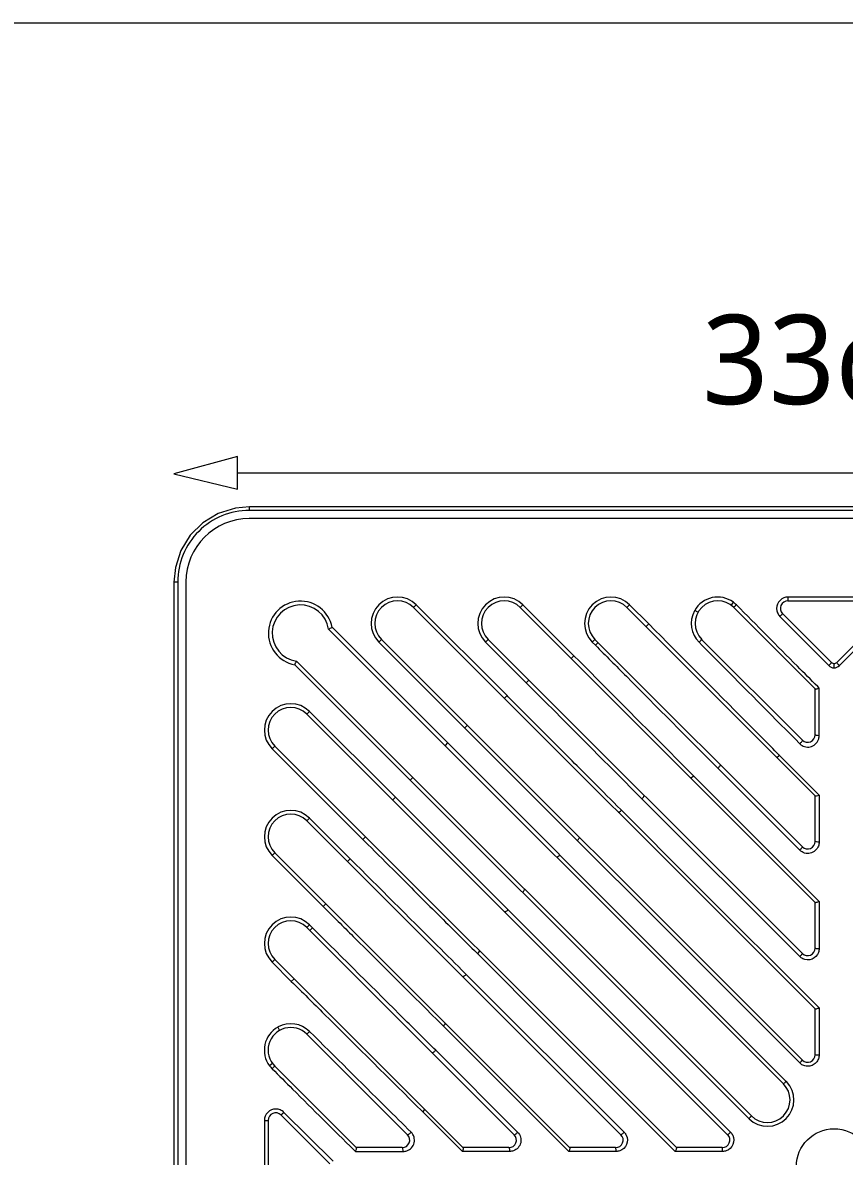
# Model space of a CAD drawing. Header units: millimetres. Extents: x 4267 to 8467, y 166 to 3136.
# Drawn here: x 7591.7 to 7775.6, y 2143 to 2396.8 of the extents above; entities that cross this region are included whole.
import ezdxf

# ---------------------------------------------------------------- set-up
doc = ezdxf.new("R2010")
doc.units = ezdxf.units.MM
doc.styles.add('微軟正黑體', font='Microsoft JhengHei.ttf')

msp = doc.modelspace()

# ---------------------------------------------------------------- linework, layer by layer
at = {"lineweight": 5}
for p, q in [((6058.11, 2396.82, 163.19), (8279.75, 2396.82, 163.19)), ((7639.81, 2296.01, -163.19), (7906.5, 2296.01, -163.19))]:
    msp.add_line(p, q, dxfattribs=at)
at = {"linetype": 'Continuous', "lineweight": 5}
for p, q in [((7639.34, 2288.13, -163.19), (7635.52, 2286.93, -163.19)), ((7642.48, 2288.43, -163.19), (7639.34, 2288.13, -163.19)), ((7642.48, 2287.58, -163.19), (7642.48, 2288.43, -163.19)), ((7904.25, 2288.43, -163.19), (7642.48, 2288.43, -163.19)), ((7904.25, 2287.58, -163.19), (7642.48, 2287.58, -163.19)), ((7632.09, 2284.85, -163.19), (7629.24, 2282.02, -163.19)), ((7635.52, 2286.93, -163.19), (7632.09, 2284.85, -163.19)), ((7904.28, 2285.77, -163.19), (7642.44, 2285.77, -163.19)), ((7629.24, 2282.02, -163.19), (7627.14, 2278.59, -163.19)), ((7627.14, 2278.59, -163.19), (7625.92, 2274.78, -163.19)), ((7625.92, 2274.78, -163.19), (7625.61, 2271.56, -163.19)), ((7625.61, 2271.56, -163.19), (7625.61, 2009.79, -163.19)), ((7626.45, 2271.56, -163.19), (7625.61, 2271.56, -163.19)), ((7626.45, 2271.56, -163.19), (7626.45, 2009.79, -163.19)), ((7628.27, 2271.6, -163.19), (7628.27, 2009.75, -163.19)), ((7750.8, 2267.05, -163.19), (7750.3, 2266.37, -163.19)), ((7763.03, 2268.2, -163.19), (7763.03, 2267.36, -163.19)), ((7783.69, 2268.2, -163.19), (7763.03, 2268.2, -163.19)), ((7763.03, 2267.36, -163.19), (7783.7, 2267.36, -163.19)), ((7679.81, 2266.47, -163.19), (7679.22, 2265.88, -163.19)), ((7769.14, 2175.95, -163.19), (7679.22, 2265.88, -163.19)), ((7700.16, 2246.13, -163.19), (7679.81, 2266.47, -163.19)), ((7703.7, 2266.47, -163.19), (7703.1, 2265.88, -163.19)), ((7769.14, 2199.83, -163.19), (7703.1, 2265.88, -163.19)), ((7715.1, 2255.07, -163.19), (7703.7, 2266.47, -163.19)), ((7727.59, 2266.47, -163.19), (7726.99, 2265.88, -163.19)), ((7769.15, 2223.71, -163.19), (7726.99, 2265.88, -163.19)), ((7731.89, 2262.17, -163.19), (7727.59, 2266.47, -163.19)), ((7742.88, 2264.78, -163.19), (7742.15, 2265.2, -163.19)), ((7769.14, 2247.61, -163.19), (7750.88, 2265.88, -163.19)), ((7731.89, 2262.17, -163.19), (7731.3, 2261.57, -163.19)), ((7761.24, 2263.85, -163.19), (7772.17, 2252.84, -163.19)), ((7772.76, 2253.55, -163.19), (7761.83, 2264.48, -163.19)), ((7784.89, 2264.48, -163.19), (7773.96, 2253.55, -163.19)), ((7774.55, 2252.84, -163.19), (7785.48, 2263.85, -163.19)), ((7762.01, 2159.19, -163.19), (7660.19, 2261.01, -163.19)), ((7762.63, 2159.75, -163.19), (7660.98, 2261.42, -163.19)), ((7672.05, 2258.71, -163.19), (7671.45, 2258.11, -163.19)), ((7671.45, 2258.11, -163.19), (7692.08, 2237.48, -163.19)), ((7672.05, 2258.71, -163.19), (7766.26, 2164.5, -163.19)), ((7695.94, 2258.71, -163.19), (7695.34, 2258.11, -163.19)), ((7695.34, 2258.11, -163.19), (7704.46, 2248.99, -163.19)), ((7695.94, 2258.71, -163.19), (7766.26, 2188.39, -163.19)), ((7719.23, 2258.11, -163.19), (7719.82, 2258.71, -163.19)), ((7719.23, 2258.11, -163.19), (7719.94, 2257.4, -163.19)), ((7719.82, 2258.71, -163.19), (7766.26, 2212.28, -163.19)), ((7720.53, 2258, -163.19), (7719.94, 2257.4, -163.19)), ((7766.26, 2236.17, -163.19), (7743.71, 2258.71, -163.19)), ((7715.1, 2255.07, -163.19), (7714.51, 2254.47, -163.19)), ((7754.28, 2151.41, -163.19), (7652.62, 2253.05, -163.19)), ((7653.03, 2253.84, -163.19), (7754.85, 2152.02, -163.19)), ((7773.36, 2252.34, -163.19), (7773.36, 2253.3, -163.19)), ((7705.06, 2249.59, -163.19), (7704.46, 2248.99, -163.19)), ((7769.14, 2237.36, -163.19), (7769.14, 2247.62, -163.19)), ((7769.99, 2247.83, -163.19), (7769.68, 2248.14, -163.19)), ((7769.99, 2237.15, -163.19), (7769.99, 2247.83, -163.19)), ((7700.16, 2246.13, -163.19), (7699.56, 2245.53, -163.19)), ((7700.44, 2245.84, -163.19), (7700.16, 2246.13, -163.19)), ((7655.33, 2241.99, -163.19), (7655.92, 2242.58, -163.19)), ((7655.33, 2241.99, -163.19), (7749.53, 2147.78, -163.19)), ((7675.16, 2223.35, -163.19), (7655.92, 2242.58, -163.19)), ((7691.28, 2239.48, -163.19), (7690.68, 2238.88, -163.19)), ((7692.08, 2237.48, -163.19), (7715.71, 2213.82, -163.19)), ((7648.16, 2234.82, -163.19), (7647.56, 2234.22, -163.19)), ((7647.56, 2234.22, -163.19), (7667.91, 2213.88, -163.19)), ((7648.16, 2234.82, -163.19), (7738.09, 2144.9, -163.19)), ((7686.86, 2235.53, -163.19), (7686.27, 2234.94, -163.19)), ((7769.99, 2223.87, -163.19), (7760.97, 2232.89, -163.19)), ((7761.1, 2232.76, -163.19), (7760.97, 2232.89, -163.19)), ((7765.68, 2211.51, -163.19), (7747.33, 2229.85, -163.19)), ((7679.1, 2227.77, -163.19), (7678.5, 2227.17, -163.19)), ((7769.99, 2200.05, -163.19), (7741.79, 2228.25, -163.19)), ((7769.99, 2223.87, -163.19), (7769.99, 2213.3, -163.19)), ((7675.16, 2223.35, -163.19), (7674.56, 2222.76, -163.19)), ((7700.38, 2198.16, -163.19), (7675.16, 2223.35, -163.19)), ((7730.18, 2223.17, -163.19), (7765.68, 2187.69, -163.19)), ((7769.14, 2213.47, -163.19), (7769.14, 2223.73, -163.19)), ((7741.9, 2204.31, -163.19), (7725.59, 2220.61, -163.19)), ((7725.75, 2220.45, -163.19), (7725.6, 2220.61, -163.19)), ((7655.33, 2218.1, -163.19), (7655.92, 2218.7, -163.19)), ((7655.33, 2218.1, -163.19), (7725.65, 2147.78, -163.19)), ((7665.05, 2209.58, -163.19), (7655.92, 2218.7, -163.19)), ((7668.5, 2214.48, -163.19), (7667.91, 2213.88, -163.19)), ((7667.91, 2213.88, -163.19), (7668.2, 2213.59, -163.19)), ((7715.71, 2213.82, -163.19), (7733.87, 2195.66, -163.19)), ((7648.16, 2210.93, -163.19), (7647.56, 2210.34, -163.19)), ((7647.56, 2210.34, -163.19), (7658.97, 2198.93, -163.19)), ((7648.16, 2210.93, -163.19), (7714.2, 2144.89, -163.19)), ((7665.05, 2209.58, -163.19), (7664.45, 2208.98, -163.19)), ((7741.9, 2204.31, -163.19), (7769.7, 2176.51, -163.19)), ((7659.57, 2199.53, -163.19), (7658.97, 2198.93, -163.19)), ((7769.14, 2189.59, -163.19), (7769.14, 2199.84, -163.19)), ((7769.99, 2200.05, -163.19), (7769.99, 2189.47, -163.19)), ((7700.38, 2198.16, -163.19), (7718.36, 2180.19, -163.19)), ((7655.92, 2194.81, -163.19), (7655.33, 2194.21, -163.19)), ((7655.33, 2194.21, -163.19), (7701.76, 2147.78, -163.19)), ((7656.63, 2194.1, -163.19), (7655.92, 2194.81, -163.19)), ((7656.63, 2194.1, -163.19), (7656.04, 2193.5, -163.19)), ((7765.67, 2163.86, -163.19), (7733.87, 2195.66, -163.19)), ((7693.43, 2188.44, -163.19), (7693.59, 2188.28, -163.19)), ((7709.73, 2172.13, -163.19), (7693.43, 2188.44, -163.19)), ((7648.16, 2187.05, -163.19), (7647.56, 2186.45, -163.19)), ((7647.56, 2186.45, -163.19), (7651.87, 2182.14, -163.19)), ((7648.16, 2187.05, -163.19), (7690.32, 2144.88, -163.19)), ((7690.86, 2183.85, -163.19), (7726.35, 2148.36, -163.19)), ((7652.47, 2182.74, -163.19), (7651.87, 2182.14, -163.19)), ((7718.36, 2180.19, -163.19), (7750.17, 2148.36, -163.19)), ((7769.14, 2165.7, -163.19), (7769.14, 2175.95, -163.19)), ((7769.7, 2176.51, -163.19), (7769.99, 2176.23, -163.19)), ((7769.99, 2176.23, -163.19), (7769.99, 2165.65, -163.19)), ((7648.84, 2171.89, -163.19), (7649.26, 2171.15, -163.19)), ((7713.99, 2144.05, -163.19), (7685.79, 2172.25, -163.19)), ((7737.52, 2144.33, -163.19), (7709.73, 2172.14, -163.19)), ((7677.87, 2147.78, -163.19), (7655.33, 2170.32, -163.19)), ((7684.18, 2166.71, -163.19), (7702.53, 2148.36, -163.19)), ((7647.67, 2163.73, -163.19), (7646.99, 2163.23, -163.19)), ((7666.43, 2144.89, -163.19), (7648.16, 2163.16, -163.19)), ((7661.2, 2141.87, -163.19), (7650.19, 2152.8, -163.19)), ((7681.14, 2153.07, -163.19), (7681.27, 2152.94, -163.19)), ((7690.17, 2144.05, -163.19), (7681.27, 2152.94, -163.19)), ((7645.84, 2151.01, -163.19), (7645.84, 2130.34, -163.19)), ((7645.84, 2151.01, -163.19), (7646.68, 2151.01, -163.19)), ((7646.68, 2151.01, -163.19), (7646.68, 2130.34, -163.19)), ((7660.49, 2141.27, -163.19), (7649.56, 2152.2, -163.19)), ((7665.9, 2144.36, -163.19), (7666.21, 2144.05, -163.19)), ((7666.21, 2144.05, -163.19), (7676.89, 2144.05, -163.19)), ((7676.68, 2144.9, -163.19), (7666.42, 2144.9, -163.19)), ((7700.74, 2144.05, -163.19), (7690.17, 2144.05, -163.19)), ((7700.56, 2144.9, -163.19), (7690.31, 2144.9, -163.19)), ((7724.56, 2144.05, -163.19), (7713.99, 2144.05, -163.19)), ((7724.45, 2144.9, -163.19), (7714.2, 2144.9, -163.19)), ((7737.81, 2144.05, -163.19), (7737.52, 2144.33, -163.19)), ((7748.39, 2144.05, -163.19), (7737.81, 2144.05, -163.19)), ((7748.34, 2144.9, -163.19), (7738.08, 2144.9, -163.19))]:
    msp.add_line(p, q, dxfattribs=at)
at = {"lineweight": 5, "elevation": -163.19}
msp.add_lwpolyline([(7625.61, 2295.76), (7639.81, 2292.38), (7639.81, 2299.65)], close=True, dxfattribs=at)
at = {"linetype": 'Continuous', "lineweight": 5}
msp.add_circle((7773.36, 2140.68, -163.19), 8.45, dxfattribs=at)
for centre, radius, start, end in [((7642.47, 2271.57, -163.19), 16.02, 89.9712, 180.0288), ((7653.92, 2260.11, -163.19), 7.18, 10.4397, 259.5603), ((7675.63, 2262.29, -163.19), 5.91, 45, 225), ((7675.63, 2262.29, -163.19), 5.07, 45, 225), ((7699.52, 2262.29, -163.19), 5.91, 45, 225), ((7699.52, 2262.29, -163.19), 5.07, 45, 225), ((7723.41, 2262.29, -163.19), 5.91, 45, 225), ((7723.41, 2262.29, -163.19), 5.07, 45, 225), ((7747.3, 2262.29, -163.19), 5.91, 53.6081, 150.5858), ((7747.3, 2262.29, -163.19), 5.07, 45, 225), ((7747.26, 2262.27, -163.19), 5.95, 44.8254, 53.4114), ((7763.03, 2265.67, -163.19), 1.69, 90, 225), ((7653.92, 2260.11, -163.19), 6.33, 8.1301, 261.8699), ((7747.37, 2262.28, -163.19), 5.98, 151.9273, 224.8124), ((7747.28, 2262.32, -163.19), 5.89, 150.7803, 151.8633), ((7640.67, 2300.04, -163.19), 43.65, 296.5781, 297.7429), ((7611.05, 2274.88, -163.19), 46.95, 332.2981, 333.3809), ((7773.36, 2254.14, -163.19), 0.845, 224.9986, 315.0014), ((7651.74, 2238.4, -163.19), 5.91, 45, 225), ((7651.74, 2238.4, -163.19), 5.07, 45, 225), ((7767.45, 2237.36, -163.19), 1.69, 225, 0), ((7767.4, 2237.15, -163.19), 2.59, 340.1685, 359.937), ((7651.74, 2214.52, -163.19), 5.91, 45, 225), ((7651.74, 2214.52, -163.19), 5.07, 45, 225), ((7767.45, 2213.47, -163.19), 1.69, 225, 0), ((7651.74, 2190.63, -163.19), 5.91, 45, 225), ((7651.74, 2190.63, -163.19), 5.07, 45, 225), ((7767.45, 2189.59, -163.19), 1.69, 225, 0), ((7651.74, 2166.74, -163.19), 5.91, 119.4142, 216.3919), ((7651.74, 2166.74, -163.19), 5.07, 44.997, 225), ((7651.71, 2166.76, -163.19), 5.88, 118.1337, 119.2228), ((7651.75, 2166.67, -163.19), 5.98, 45.188, 118.067), ((7767.45, 2165.7, -163.19), 1.69, 225, 0), ((7651.76, 2166.78, -163.19), 5.94, 216.5832, 225.1786), ((7758.45, 2155.58, -163.19), 5.9, 225.9413, 44.0536), ((7758.43, 2155.61, -163.19), 5.07, 225, 45), ((7758.47, 2155.6, -163.19), 5.89, 44.067, 44.9497), ((7648.37, 2151.01, -163.19), 1.69, 45, 180), ((7758.41, 2155.54, -163.19), 5.84, 225.0117, 225.8956), ((7676.68, 2146.59, -163.19), 1.69, 270, 45.0049), ((7700.56, 2146.59, -163.19), 1.69, 270, 45), ((7724.45, 2146.59, -163.19), 1.69, 270, 45), ((7748.34, 2146.59, -163.19), 1.69, 270, 45), ((7676.88, 2146.64, -163.19), 2.59, 270.071, 289.5697)]:
    msp.add_arc(centre, radius, start, end, dxfattribs=at)
msp.add_ellipse((7642.48, 2271.56, -163.19), major_axis=(10.06, -10.06), ratio=0.997265, start_param=2.357564, end_param=3.925621, dxfattribs=at)
for points, knots in [([(7762.07, 2268.01, -163.19), (7761.47, 2267.77, -163.19), (7760.42, 2266.73, -163.19), (7760.44, 2265.26, -163.19), (7760.7, 2264.65, -163.19)], [0, 0, 0, 0, 0.499922, 1, 1, 1, 1]), ([(7750.88, 2265.88, -163.19), (7750.88, 2265.87, -163.19), (7750.9, 2265.9, -163.19), (7750.93, 2265.92, -163.19), (7750.99, 2265.98, -163.19), (7751.1, 2266.09, -163.19), (7751.26, 2266.26, -163.19), (7751.4, 2266.39, -163.19), (7751.48, 2266.47, -163.19)], [0, 0, 0, 0, 0.018871, 0.074676, 0.166279, 0.292538, 0.629293, 1, 1, 1, 1]), ([(7769.68, 2248.14, -163.19), (7768.17, 2249.66, -163.19), (7762.1, 2255.77, -163.19), (7756.03, 2261.88, -163.19), (7751.48, 2266.47, -163.19)], [0, 0, 0, 0, 0.249211, 1, 1, 1, 1]), ([(7760.97, 2232.89, -163.19), (7758.58, 2235.31, -163.19), (7748.89, 2245.07, -163.19), (7739.2, 2254.83, -163.19), (7731.89, 2262.17, -163.19)], [0, 0, 0, 0, 0.247179, 1, 1, 1, 1]), ([(7761.24, 2263.85, -163.19), (7761.31, 2263.92, -163.19), (7761.46, 2264.07, -163.19), (7761.63, 2264.24, -163.19), (7761.73, 2264.36, -163.19), (7761.79, 2264.42, -163.19), (7761.81, 2264.45, -163.19), (7761.84, 2264.47, -163.19), (7761.83, 2264.48, -163.19)], [0, 0, 0, 0, 0.367911, 0.704961, 0.831765, 0.923963, 0.980353, 1, 1, 1, 1]), ([(7719.94, 2257.4, -163.19), (7722.24, 2255.09, -163.19), (7731.38, 2245.91, -163.19), (7740.51, 2236.72, -163.19), (7747.33, 2229.85, -163.19)], [0, 0, 0, 0, 0.252523, 1, 1, 1, 1]), ([(7743.13, 2258.07, -163.19), (7743.2, 2258.14, -163.19), (7743.35, 2258.29, -163.19), (7743.51, 2258.46, -163.19), (7743.62, 2258.58, -163.19), (7743.67, 2258.65, -163.19), (7743.7, 2258.68, -163.19), (7743.72, 2258.7, -163.19), (7743.71, 2258.71, -163.19)], [0, 0, 0, 0, 0.36663, 0.703178, 0.829972, 0.922334, 0.97914, 1, 1, 1, 1]), ([(7743.13, 2258.07, -163.19), (7745.02, 2256.16, -163.19), (7752.54, 2248.59, -163.19), (7760.06, 2241.02, -163.19), (7765.68, 2235.35, -163.19)], [0, 0, 0, 0, 0.251774, 1, 1, 1, 1]), ([(7741.79, 2228.25, -163.19), (7739.6, 2230.45, -163.19), (7730.71, 2239.4, -163.19), (7721.81, 2248.34, -163.19), (7715.1, 2255.07, -163.19)], [0, 0, 0, 0, 0.246442, 1, 1, 1, 1]), ([(7772.17, 2252.84, -163.19), (7772.25, 2252.92, -163.19), (7772.39, 2253.07, -163.19), (7772.6, 2253.29, -163.19), (7772.69, 2253.42, -163.19), (7772.78, 2253.53, -163.19), (7772.76, 2253.55, -163.19)], [0, 0, 0, 0, 0.3562, 0.69557, 0.922647, 1, 1, 1, 1]), ([(7773.96, 2253.55, -163.19), (7773.94, 2253.53, -163.19), (7774.03, 2253.42, -163.19), (7774.12, 2253.29, -163.19), (7774.33, 2253.07, -163.19), (7774.48, 2252.92, -163.19), (7774.55, 2252.84, -163.19)], [0, 0, 0, 0, 0.077353, 0.30443, 0.6438, 1, 1, 1, 1]), ([(7704.46, 2248.99, -163.19), (7706.63, 2246.82, -163.19), (7715.21, 2238.21, -163.19), (7723.78, 2229.61, -163.19), (7730.18, 2223.17, -163.19)], [0, 0, 0, 0, 0.252826, 1, 1, 1, 1]), ([(7769.14, 2247.61, -163.19), (7769.17, 2247.59, -163.19), (7769.28, 2247.6, -163.19), (7769.46, 2247.64, -163.19), (7769.71, 2247.72, -163.19), (7769.89, 2247.79, -163.19), (7769.99, 2247.83, -163.19)], [0, 0, 0, 0, 0.109918, 0.335159, 0.64564, 1, 1, 1, 1]), ([(7725.6, 2220.61, -163.19), (7723.54, 2222.69, -163.19), (7718.33, 2227.9, -163.19), (7709.95, 2236.32, -163.19), (7703.61, 2242.64, -163.19), (7700.44, 2245.84, -163.19)], [0, 0, 0, 0, 0.245979, 0.621002, 1, 1, 1, 1]), ([(7769.99, 2237.15, -163.19), (7769.78, 2237.15, -163.19), (7769.5, 2237.17, -163.19), (7769.23, 2237.26, -163.19), (7769.14, 2237.33, -163.19), (7769.14, 2237.36, -163.19)], [0, 0, 0, 0, 0.683487, 0.895207, 1, 1, 1, 1]), ([(7765.68, 2235.35, -163.19), (7765.97, 2235.05, -163.19), (7766.73, 2234.6, -163.19), (7768.04, 2234.56, -163.19), (7769.21, 2235.16, -163.19), (7769.7, 2235.89, -163.19), (7769.84, 2236.28, -163.19)], [0, 0, 0, 0, 0.249597, 0.501905, 0.752832, 1, 1, 1, 1]), ([(7765.68, 2235.35, -163.19), (7765.76, 2235.43, -163.19), (7765.92, 2235.59, -163.19), (7766.12, 2235.84, -163.19), (7766.24, 2236.01, -163.19), (7766.28, 2236.14, -163.19), (7766.26, 2236.17, -163.19)], [0, 0, 0, 0, 0.338285, 0.672405, 0.903771, 1, 1, 1, 1]), ([(7760.47, 2232.4, -163.19), (7760.49, 2232.38, -163.19), (7760.58, 2232.39, -163.19), (7760.79, 2232.5, -163.19), (7760.97, 2232.65, -163.19), (7761.1, 2232.76, -163.19)], [0, 0, 0, 0, 0.104191, 0.313139, 1, 1, 1, 1]), ([(7747.86, 2230.68, -163.19), (7747.88, 2230.65, -163.19), (7747.86, 2230.51, -163.19), (7747.69, 2230.24, -163.19), (7747.49, 2230.01, -163.19), (7747.33, 2229.85, -163.19)], [0, 0, 0, 0, 0.105591, 0.33556, 1, 1, 1, 1]), ([(7741.93, 2228.1, -163.19), (7741.8, 2227.98, -163.19), (7741.61, 2227.82, -163.19), (7741.38, 2227.71, -163.19), (7741.28, 2227.7, -163.19), (7741.26, 2227.72, -163.19)], [0, 0, 0, 0, 0.669823, 0.88596, 1, 1, 1, 1]), ([(7769.15, 2223.71, -163.19), (7769.18, 2223.69, -163.19), (7769.29, 2223.68, -163.19), (7769.57, 2223.72, -163.19), (7769.82, 2223.8, -163.19), (7769.99, 2223.87, -163.19)], [0, 0, 0, 0, 0.127467, 0.353678, 1, 1, 1, 1]), ([(7730.34, 2223.01, -163.19), (7730.49, 2223.16, -163.19), (7730.69, 2223.39, -163.19), (7730.84, 2223.66, -163.19), (7730.85, 2223.79, -163.19), (7730.83, 2223.82, -163.19)], [0, 0, 0, 0, 0.661589, 0.88937, 1, 1, 1, 1]), ([(7725.04, 2220.05, -163.19), (7725.06, 2220.03, -163.19), (7725.17, 2220.04, -163.19), (7725.42, 2220.16, -163.19), (7725.62, 2220.32, -163.19), (7725.75, 2220.45, -163.19)], [0, 0, 0, 0, 0.117265, 0.335597, 1, 1, 1, 1]), ([(7715.87, 2213.65, -163.19), (7716.02, 2213.8, -163.19), (7716.2, 2214.02, -163.19), (7716.34, 2214.28, -163.19), (7716.35, 2214.41, -163.19), (7716.32, 2214.43, -163.19)], [0, 0, 0, 0, 0.661441, 0.882982, 1, 1, 1, 1]), ([(7668.2, 2213.59, -163.19), (7670.33, 2211.48, -163.19), (7675.61, 2206.19, -163.19), (7684.03, 2197.81, -163.19), (7690.3, 2191.53, -163.19), (7693.43, 2188.44, -163.19)], [0, 0, 0, 0, 0.252912, 0.629676, 1, 1, 1, 1]), ([(7769.84, 2212.44, -163.19), (7769.7, 2212.05, -163.19), (7769.21, 2211.32, -163.19), (7768.04, 2210.72, -163.19), (7766.73, 2210.76, -163.19), (7765.97, 2211.21, -163.19), (7765.68, 2211.51, -163.19)], [0, 0, 0, 0, 0.248235, 0.498905, 0.750316, 1, 1, 1, 1]), ([(7766.26, 2212.28, -163.19), (7766.28, 2212.26, -163.19), (7766.22, 2212.14, -163.19), (7766.11, 2211.98, -163.19), (7765.91, 2211.75, -163.19), (7765.76, 2211.59, -163.19), (7765.68, 2211.51, -163.19)], [0, 0, 0, 0, 0.086895, 0.312955, 0.649287, 1, 1, 1, 1]), ([(7769.99, 2213.3, -163.19), (7769.79, 2213.3, -163.19), (7769.51, 2213.32, -163.19), (7769.24, 2213.38, -163.19), (7769.14, 2213.44, -163.19), (7769.14, 2213.47, -163.19)], [0, 0, 0, 0, 0.688828, 0.901829, 1, 1, 1, 1]), ([(7690.86, 2183.85, -163.19), (7688.75, 2185.96, -163.19), (7680.14, 2194.53, -163.19), (7671.53, 2203.11, -163.19), (7665.05, 2209.58, -163.19)], [0, 0, 0, 0, 0.246085, 1, 1, 1, 1]), ([(7711.97, 2210.4, -163.19), (7711.83, 2210.27, -163.19), (7711.62, 2210.09, -163.19), (7711.37, 2209.96, -163.19), (7711.25, 2209.96, -163.19), (7711.22, 2209.98, -163.19)], [0, 0, 0, 0, 0.661899, 0.881929, 1, 1, 1, 1]), ([(7703.63, 2202.06, -163.19), (7703.77, 2202.2, -163.19), (7703.95, 2202.41, -163.19), (7704.07, 2202.67, -163.19), (7704.08, 2202.79, -163.19), (7704.05, 2202.82, -163.19)], [0, 0, 0, 0, 0.661899, 0.881929, 1, 1, 1, 1]), ([(7658.97, 2198.93, -163.19), (7661.23, 2196.68, -163.19), (7670.16, 2187.78, -163.19), (7679.1, 2178.89, -163.19), (7685.79, 2172.25, -163.19)], [0, 0, 0, 0, 0.252611, 1, 1, 1, 1]), ([(7769.14, 2199.83, -163.19), (7769.17, 2199.81, -163.19), (7769.28, 2199.83, -163.19), (7769.46, 2199.86, -163.19), (7769.71, 2199.94, -163.19), (7769.89, 2200.01, -163.19), (7769.99, 2200.05, -163.19)], [0, 0, 0, 0, 0.110621, 0.336092, 0.646347, 1, 1, 1, 1]), ([(7700.38, 2198.16, -163.19), (7700.24, 2198.02, -163.19), (7700.02, 2197.83, -163.19), (7699.75, 2197.69, -163.19), (7699.63, 2197.69, -163.19), (7699.6, 2197.71, -163.19)], [0, 0, 0, 0, 0.661441, 0.882982, 1, 1, 1, 1]), ([(7684.18, 2166.71, -163.19), (7681.92, 2168.96, -163.19), (7672.73, 2178.08, -163.19), (7663.55, 2187.22, -163.19), (7656.63, 2194.1, -163.19)], [0, 0, 0, 0, 0.246596, 1, 1, 1, 1]), ([(7693.59, 2188.28, -163.19), (7693.72, 2188.42, -163.19), (7693.88, 2188.62, -163.19), (7694, 2188.86, -163.19), (7694.01, 2188.98, -163.19), (7693.98, 2189, -163.19)], [0, 0, 0, 0, 0.664403, 0.882735, 1, 1, 1, 1]), ([(7765.68, 2187.69, -163.19), (7765.75, 2187.76, -163.19), (7765.9, 2187.91, -163.19), (7766.1, 2188.13, -163.19), (7766.19, 2188.27, -163.19), (7766.27, 2188.37, -163.19), (7766.26, 2188.39, -163.19)], [0, 0, 0, 0, 0.35599, 0.693992, 0.920615, 1, 1, 1, 1]), ([(7769.84, 2188.62, -163.19), (7769.61, 2187.97, -163.19), (7768.54, 2186.83, -163.19), (7766.96, 2186.9, -163.19), (7766.35, 2187.21, -163.19)], [0, 0, 0, 0, 0.499287, 1, 1, 1, 1]), ([(7769.14, 2189.59, -163.19), (7769.14, 2189.56, -163.19), (7769.26, 2189.53, -163.19), (7769.41, 2189.5, -163.19), (7769.69, 2189.48, -163.19), (7769.89, 2189.47, -163.19), (7769.99, 2189.47, -163.19)], [0, 0, 0, 0, 0.08764, 0.306154, 0.637703, 1, 1, 1, 1]), ([(7691.02, 2183.7, -163.19), (7690.87, 2183.54, -163.19), (7690.65, 2183.35, -163.19), (7690.37, 2183.19, -163.19), (7690.24, 2183.18, -163.19), (7690.22, 2183.21, -163.19)], [0, 0, 0, 0, 0.661589, 0.88937, 1, 1, 1, 1]), ([(7651.87, 2182.14, -163.19), (7654.33, 2179.7, -163.19), (7664.08, 2170, -163.19), (7673.84, 2160.31, -163.19), (7681.14, 2153.07, -163.19)], [0, 0, 0, 0, 0.252174, 1, 1, 1, 1]), ([(7769.14, 2175.95, -163.19), (7769.15, 2175.94, -163.19), (7769.18, 2175.95, -163.19), (7769.27, 2175.96, -163.19), (7769.45, 2176.02, -163.19), (7769.7, 2176.11, -163.19), (7769.89, 2176.19, -163.19), (7769.99, 2176.23, -163.19)], [0, 0, 0, 0, 0.030658, 0.096168, 0.321263, 0.638311, 1, 1, 1, 1]), ([(7655.97, 2170.91, -163.19), (7655.89, 2170.83, -163.19), (7655.75, 2170.69, -163.19), (7655.57, 2170.52, -163.19), (7655.45, 2170.41, -163.19), (7655.39, 2170.36, -163.19), (7655.36, 2170.34, -163.19), (7655.33, 2170.32, -163.19), (7655.33, 2170.32, -163.19)], [0, 0, 0, 0, 0.37424, 0.711844, 0.836541, 0.926002, 0.980239, 1, 1, 1, 1]), ([(7678.69, 2148.36, -163.19), (7676.81, 2150.22, -163.19), (7669.23, 2157.74, -163.19), (7661.66, 2165.25, -163.19), (7655.97, 2170.91, -163.19)], [0, 0, 0, 0, 0.247974, 1, 1, 1, 1]), ([(7685.94, 2172.1, -163.19), (7686.06, 2172.24, -163.19), (7686.22, 2172.43, -163.19), (7686.33, 2172.66, -163.19), (7686.34, 2172.76, -163.19), (7686.31, 2172.78, -163.19)], [0, 0, 0, 0, 0.676136, 0.88876, 1, 1, 1, 1]), ([(7683.36, 2166.18, -163.19), (7683.39, 2166.15, -163.19), (7683.52, 2166.17, -163.19), (7683.79, 2166.34, -163.19), (7684.03, 2166.55, -163.19), (7684.18, 2166.71, -163.19)], [0, 0, 0, 0, 0.105591, 0.33556, 1, 1, 1, 1]), ([(7769.14, 2165.7, -163.19), (7769.14, 2165.69, -163.19), (7769.17, 2165.69, -163.19), (7769.21, 2165.68, -163.19), (7769.29, 2165.67, -163.19), (7769.45, 2165.66, -163.19), (7769.68, 2165.65, -163.19), (7769.88, 2165.65, -163.19), (7769.99, 2165.65, -163.19)], [0, 0, 0, 0, 0.021286, 0.077969, 0.169966, 0.296253, 0.631983, 1, 1, 1, 1]), ([(7648.16, 2163.16, -163.19), (7648.17, 2163.15, -163.19), (7648.13, 2163.14, -163.19), (7648.12, 2163.11, -163.19), (7648.05, 2163.05, -163.19), (7647.95, 2162.94, -163.19), (7647.78, 2162.77, -163.19), (7647.64, 2162.63, -163.19), (7647.57, 2162.56, -163.19)], [0, 0, 0, 0, 0.018895, 0.074755, 0.166421, 0.292725, 0.629457, 1, 1, 1, 1]), ([(7765.67, 2163.86, -163.19), (7765.75, 2163.94, -163.19), (7765.89, 2164.08, -163.19), (7766.06, 2164.26, -163.19), (7766.16, 2164.38, -163.19), (7766.22, 2164.44, -163.19), (7766.24, 2164.47, -163.19), (7766.26, 2164.5, -163.19), (7766.26, 2164.5, -163.19)], [0, 0, 0, 0, 0.366616, 0.703014, 0.829844, 0.922294, 0.979174, 1, 1, 1, 1]), ([(7769.84, 2164.8, -163.19), (7769.72, 2164.47, -163.19), (7769.34, 2163.85, -163.19), (7768.44, 2163.24, -163.19), (7767.37, 2163.05, -163.19), (7766.66, 2163.23, -163.19), (7766.34, 2163.38, -163.19)], [0, 0, 0, 0, 0.249901, 0.499924, 0.750016, 1, 1, 1, 1]), ([(7647.57, 2162.56, -163.19), (7649.1, 2161.04, -163.19), (7655.21, 2154.97, -163.19), (7661.32, 2148.9, -163.19), (7665.9, 2144.36, -163.19)], [0, 0, 0, 0, 0.250619, 1, 1, 1, 1]), ([(7762.63, 2159.75, -163.19), (7762.56, 2159.68, -163.19), (7762.42, 2159.54, -163.19), (7762.25, 2159.38, -163.19), (7762.13, 2159.28, -163.19), (7762.07, 2159.22, -163.19), (7762.04, 2159.21, -163.19), (7762.02, 2159.18, -163.19), (7762.01, 2159.19, -163.19)], [0, 0, 0, 0, 0.372078, 0.708043, 0.8335, 0.924384, 0.979932, 1, 1, 1, 1]), ([(7649.38, 2153.34, -163.19), (7648.77, 2153.59, -163.19), (7647.31, 2153.62, -163.19), (7646.27, 2152.57, -163.19), (7646.02, 2151.97, -163.19)], [0, 0, 0, 0, 0.500081, 1, 1, 1, 1]), ([(7650.19, 2152.8, -163.19), (7650.11, 2152.72, -163.19), (7649.97, 2152.58, -163.19), (7649.79, 2152.41, -163.19), (7649.68, 2152.3, -163.19), (7649.62, 2152.24, -163.19), (7649.59, 2152.23, -163.19), (7649.56, 2152.2, -163.19), (7649.56, 2152.2, -163.19)], [0, 0, 0, 0, 0.371449, 0.709004, 0.834834, 0.925679, 0.980868, 1, 1, 1, 1]), ([(7681.64, 2153.57, -163.19), (7681.66, 2153.55, -163.19), (7681.65, 2153.45, -163.19), (7681.53, 2153.24, -163.19), (7681.39, 2153.06, -163.19), (7681.27, 2152.94, -163.19)], [0, 0, 0, 0, 0.10779, 0.321419, 1, 1, 1, 1]), ([(7754.28, 2151.41, -163.19), (7754.36, 2151.48, -163.19), (7754.49, 2151.62, -163.19), (7754.66, 2151.79, -163.19), (7754.76, 2151.9, -163.19), (7754.81, 2151.96, -163.19), (7754.83, 2151.99, -163.19), (7754.85, 2152.02, -163.19), (7754.85, 2152.02, -163.19)], [0, 0, 0, 0, 0.370293, 0.706021, 0.831969, 0.923529, 0.979676, 1, 1, 1, 1]), ([(7677.75, 2144.2, -163.19), (7678.14, 2144.34, -163.19), (7678.87, 2144.82, -163.19), (7679.48, 2145.99, -163.19), (7679.44, 2147.31, -163.19), (7678.98, 2148.07, -163.19), (7678.69, 2148.36, -163.19)], [0, 0, 0, 0, 0.247151, 0.498073, 0.75039, 1, 1, 1, 1]), ([(7678.69, 2148.36, -163.19), (7678.61, 2148.27, -163.19), (7678.44, 2148.11, -163.19), (7678.19, 2147.91, -163.19), (7678.03, 2147.8, -163.19), (7677.89, 2147.76, -163.19), (7677.87, 2147.78, -163.19)], [0, 0, 0, 0, 0.34448, 0.679235, 0.906413, 1, 1, 1, 1]), ([(7702.53, 2148.36, -163.19), (7702.82, 2148.06, -163.19), (7703.28, 2147.3, -163.19), (7703.31, 2145.99, -163.19), (7702.71, 2144.82, -163.19), (7701.98, 2144.33, -163.19), (7701.59, 2144.19, -163.19)], [0, 0, 0, 0, 0.249693, 0.50111, 0.751789, 1, 1, 1, 1]), ([(7701.76, 2147.78, -163.19), (7701.78, 2147.76, -163.19), (7701.9, 2147.82, -163.19), (7702.06, 2147.92, -163.19), (7702.29, 2148.12, -163.19), (7702.45, 2148.28, -163.19), (7702.53, 2148.36, -163.19)], [0, 0, 0, 0, 0.08888, 0.318168, 0.65407, 1, 1, 1, 1]), ([(7726.35, 2148.36, -163.19), (7726.27, 2148.28, -163.19), (7726.12, 2148.14, -163.19), (7725.9, 2147.93, -163.19), (7725.77, 2147.84, -163.19), (7725.66, 2147.76, -163.19), (7725.65, 2147.78, -163.19)], [0, 0, 0, 0, 0.359442, 0.697701, 0.922007, 1, 1, 1, 1]), ([(7750.17, 2148.36, -163.19), (7750.1, 2148.29, -163.19), (7749.95, 2148.15, -163.19), (7749.78, 2147.98, -163.19), (7749.66, 2147.88, -163.19), (7749.6, 2147.82, -163.19), (7749.56, 2147.8, -163.19), (7749.54, 2147.78, -163.19), (7749.53, 2147.78, -163.19)], [0, 0, 0, 0, 0.368427, 0.70509, 0.83142, 0.923175, 0.979438, 1, 1, 1, 1]), ([(7726.83, 2147.69, -163.19), (7727.14, 2147.06, -163.19), (7727.21, 2145.49, -163.19), (7726.05, 2144.42, -163.19), (7725.4, 2144.19, -163.19)], [0, 0, 0, 0, 0.500713, 1, 1, 1, 1]), ([(7750.66, 2147.68, -163.19), (7750.96, 2147.06, -163.19), (7751.03, 2145.5, -163.19), (7749.88, 2144.42, -163.19), (7749.23, 2144.19, -163.19)], [0, 0, 0, 0, 0.500075, 1, 1, 1, 1]), ([(7666.43, 2144.89, -163.19), (7666.45, 2144.87, -163.19), (7666.43, 2144.75, -163.19), (7666.4, 2144.58, -163.19), (7666.32, 2144.33, -163.19), (7666.25, 2144.15, -163.19), (7666.21, 2144.05, -163.19)], [0, 0, 0, 0, 0.109907, 0.335153, 0.645633, 1, 1, 1, 1]), ([(7676.89, 2144.05, -163.19), (7676.89, 2144.25, -163.19), (7676.86, 2144.53, -163.19), (7676.78, 2144.81, -163.19), (7676.71, 2144.9, -163.19), (7676.68, 2144.9, -163.19)], [0, 0, 0, 0, 0.683484, 0.895206, 1, 1, 1, 1]), ([(7690.32, 2144.88, -163.19), (7690.35, 2144.86, -163.19), (7690.36, 2144.74, -163.19), (7690.32, 2144.47, -163.19), (7690.23, 2144.22, -163.19), (7690.17, 2144.05, -163.19)], [0, 0, 0, 0, 0.127441, 0.353661, 1, 1, 1, 1]), ([(7700.56, 2144.9, -163.19), (7700.59, 2144.9, -163.19), (7700.65, 2144.8, -163.19), (7700.72, 2144.53, -163.19), (7700.74, 2144.25, -163.19), (7700.74, 2144.05, -163.19)], [0, 0, 0, 0, 0.098181, 0.311193, 1, 1, 1, 1]), ([(7714.2, 2144.89, -163.19), (7714.23, 2144.87, -163.19), (7714.21, 2144.75, -163.19), (7714.18, 2144.58, -163.19), (7714.09, 2144.32, -163.19), (7714.03, 2144.14, -163.19), (7713.99, 2144.05, -163.19)], [0, 0, 0, 0, 0.110591, 0.336072, 0.646339, 1, 1, 1, 1]), ([(7724.56, 2144.05, -163.19), (7724.56, 2144.15, -163.19), (7724.56, 2144.35, -163.19), (7724.54, 2144.63, -163.19), (7724.51, 2144.78, -163.19), (7724.48, 2144.9, -163.19), (7724.45, 2144.9, -163.19)], [0, 0, 0, 0, 0.362297, 0.693846, 0.91236, 1, 1, 1, 1]), ([(7738.09, 2144.9, -163.19), (7738.09, 2144.89, -163.19), (7738.09, 2144.86, -163.19), (7738.07, 2144.77, -163.19), (7738.02, 2144.59, -163.19), (7737.93, 2144.34, -163.19), (7737.85, 2144.15, -163.19), (7737.81, 2144.05, -163.19)], [0, 0, 0, 0, 0.030641, 0.096141, 0.321245, 0.638304, 1, 1, 1, 1]), ([(7748.39, 2144.05, -163.19), (7748.39, 2144.15, -163.19), (7748.38, 2144.35, -163.19), (7748.38, 2144.59, -163.19), (7748.37, 2144.74, -163.19), (7748.36, 2144.83, -163.19), (7748.35, 2144.87, -163.19), (7748.35, 2144.9, -163.19), (7748.34, 2144.9, -163.19)], [0, 0, 0, 0, 0.368017, 0.703747, 0.830034, 0.922031, 0.978714, 1, 1, 1, 1])]:
    msp.add_open_spline(points, degree=3, knots=knots, dxfattribs=at)
for points in [[(7763.03, 2268.2, -163.19), (7762.7, 2268.2, -163.19), (7762.37, 2268.14, -163.19), (7762.07, 2268.01, -163.19)], [(7760.7, 2264.65, -163.19), (7760.83, 2264.36, -163.19), (7761.01, 2264.08, -163.19), (7761.24, 2263.85, -163.19)], [(7772.17, 2252.84, -163.19), (7772.47, 2252.54, -163.19), (7772.93, 2252.34, -163.19), (7773.36, 2252.34, -163.19)], [(7773.36, 2252.34, -163.19), (7773.79, 2252.34, -163.19), (7774.25, 2252.54, -163.19), (7774.55, 2252.84, -163.19)], [(7769.99, 2213.3, -163.19), (7769.99, 2213.01, -163.19), (7769.94, 2212.71, -163.19), (7769.84, 2212.44, -163.19)], [(7769.99, 2189.47, -163.19), (7769.99, 2189.19, -163.19), (7769.94, 2188.89, -163.19), (7769.84, 2188.62, -163.19)], [(7766.35, 2187.21, -163.19), (7766.1, 2187.33, -163.19), (7765.87, 2187.49, -163.19), (7765.68, 2187.69, -163.19)], [(7769.99, 2165.65, -163.19), (7769.99, 2165.36, -163.19), (7769.94, 2165.07, -163.19), (7769.84, 2164.8, -163.19)], [(7766.34, 2163.38, -163.19), (7766.1, 2163.5, -163.19), (7765.87, 2163.67, -163.19), (7765.67, 2163.86, -163.19)], [(7650.19, 2152.8, -163.19), (7649.96, 2153.03, -163.19), (7649.68, 2153.21, -163.19), (7649.38, 2153.34, -163.19)], [(7646.02, 2151.97, -163.19), (7645.9, 2151.67, -163.19), (7645.84, 2151.33, -163.19), (7645.84, 2151.01, -163.19)], [(7726.35, 2148.36, -163.19), (7726.55, 2148.16, -163.19), (7726.71, 2147.93, -163.19), (7726.83, 2147.69, -163.19)], [(7750.17, 2148.36, -163.19), (7750.37, 2148.17, -163.19), (7750.54, 2147.93, -163.19), (7750.66, 2147.68, -163.19)], [(7701.59, 2144.19, -163.19), (7701.32, 2144.1, -163.19), (7701.03, 2144.05, -163.19), (7700.74, 2144.05, -163.19)], [(7725.4, 2144.19, -163.19), (7725.13, 2144.1, -163.19), (7724.85, 2144.05, -163.19), (7724.56, 2144.05, -163.19)], [(7749.23, 2144.19, -163.19), (7748.96, 2144.1, -163.19), (7748.67, 2144.05, -163.19), (7748.39, 2144.05, -163.19)]]:
    msp.add_open_spline(points, degree=3, dxfattribs=at)

# ---------------------------------------------------------------- texts
at = {"lineweight": 5, "insert": (7777.14, 2321.27, -163.19), "char_height": 20, "width": 300.0161, "attachment_point": 5, "style": '微軟正黑體'}
msp.add_mtext('33cm', dxfattribs=at)

doc.saveas('drawing.dxf')
